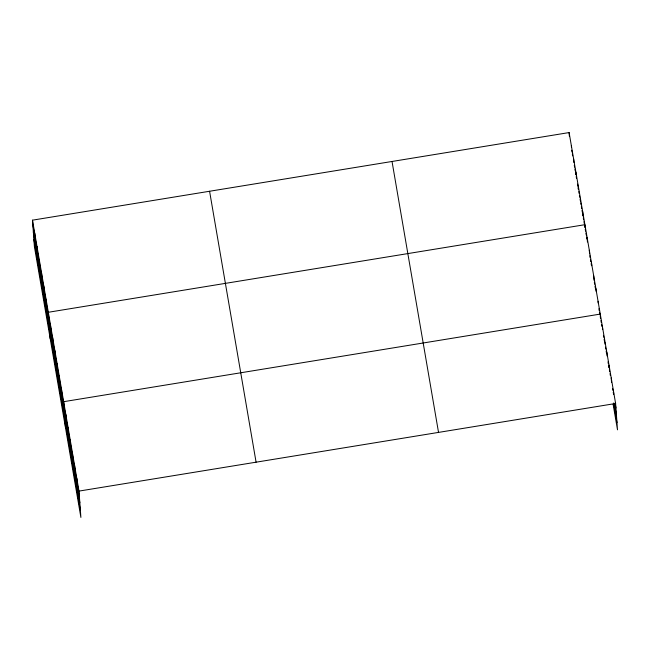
<?xml version="1.0" encoding="UTF-8"?>
<svg xmlns="http://www.w3.org/2000/svg" width="650" height="650" viewBox="0 0 650 650"><rect width="100%" height="100%" fill="white"/><g stroke="black" fill="none" stroke-linecap="round" stroke-linejoin="round"><path stroke-width="0.97" d="M32.5 220.163L78.999 491.091L80.892 517.433L34.385 246.504L32.5 220.163L569.108 132.567L615.615 403.496L617.5 429.837L613.113 404.292M78.999 491.091L615.615 403.496M571.691 150.239L572.016 152.124M572.341 154.001L572.658 155.878M574.275 165.279L574.6 167.156M574.917 169.041L575.242 170.918M575.567 172.803L575.884 174.679M576.209 176.556L576.534 178.441M577.501 184.08L577.826 185.957M578.142 187.842L578.467 189.719L578.142 185.209M578.793 191.596L579.117 193.481M579.434 195.357L579.759 197.234M580.084 199.119L580.401 200.996M580.726 202.881L581.051 204.758M581.376 206.635L581.693 208.52M582.018 210.397L582.343 212.274M582.66 214.159L582.985 216.036L582.66 211.526M583.31 217.921L583.635 219.797M583.952 221.674L584.277 223.559M584.602 225.436L584.919 227.313M585.244 229.198L585.585 231.164M585.918 233.123L586.259 235.089M586.592 237.055L586.934 239.021M589.794 255.726L590.135 257.692M590.468 259.651L590.809 261.617M591.142 263.583L591.484 265.549M594.352 282.254L594.685 284.213M595.026 286.179L595.359 288.145M598.902 308.774L599.243 310.741M599.576 312.707L599.918 314.673M600.251 316.639L600.592 318.606L600.267 314.088L63.659 401.684L65.544 428.025M600.925 320.564L601.266 322.53M601.599 324.496L601.941 326.463M603.46 335.303L603.793 337.269M604.134 339.235L604.467 341.201M605.483 347.092L605.816 349.058M606.158 351.024L606.491 352.991M608.01 361.831L608.343 363.797M608.684 365.763L609.017 367.729M609.359 369.696L609.692 371.654M610.033 373.62L610.374 375.586M612.56 388.359L612.901 390.325M613.234 392.291L613.576 394.257M615.095 403.098L615.932 408.005M614.429 403.423L616.452 415.212M613.608 402.984L616.98 422.638M392.031 161.476L438.531 432.404M209.584 191.254L256.084 462.183M32.825 224.672L79.324 495.601M33.337 231.879L79.844 502.808M33.873 239.297L80.373 510.226M613.421 390.723L613.681 394.331M611.227 377.951L611.553 382.468M609.034 365.178L609.229 367.884M606.84 352.406L607.1 356.021M604.841 342.339L604.971 344.151M602.461 326.861L602.656 329.574M598.073 301.316L598.203 303.119M595.879 288.543L596.074 291.257M593.694 275.771L594.011 280.288M591.5 262.998L591.695 265.712M589.306 250.226L589.566 253.841M587.113 237.453L587.438 241.971M585.114 227.394L584.919 224.689L48.311 312.276L50.196 338.618M580.401 198.364L580.596 201.069M575.884 172.047L576.079 174.752M573.625 158.884L573.885 162.5M571.366 145.73L571.496 147.534M569.108 132.567L569.367 136.175M76.806 478.319L77.131 482.828M74.62 465.546L74.937 470.056M72.426 452.774L72.751 457.283M70.233 440.001L70.558 444.511M68.039 427.229L68.364 431.738M65.845 414.456L66.17 418.966M61.466 388.911L61.791 393.421M59.272 376.139L59.597 380.648M57.078 363.366L57.403 367.876M54.884 350.594L55.209 355.103M52.699 337.821L53.016 342.331M50.505 325.049L50.83 329.558M46.053 299.122L46.377 303.631M43.794 285.959L44.119 290.469M41.535 272.797L41.86 277.314M39.276 259.642L39.601 264.152M37.017 246.48L37.343 250.989M34.759 233.318L35.084 237.835"/></g></svg>
